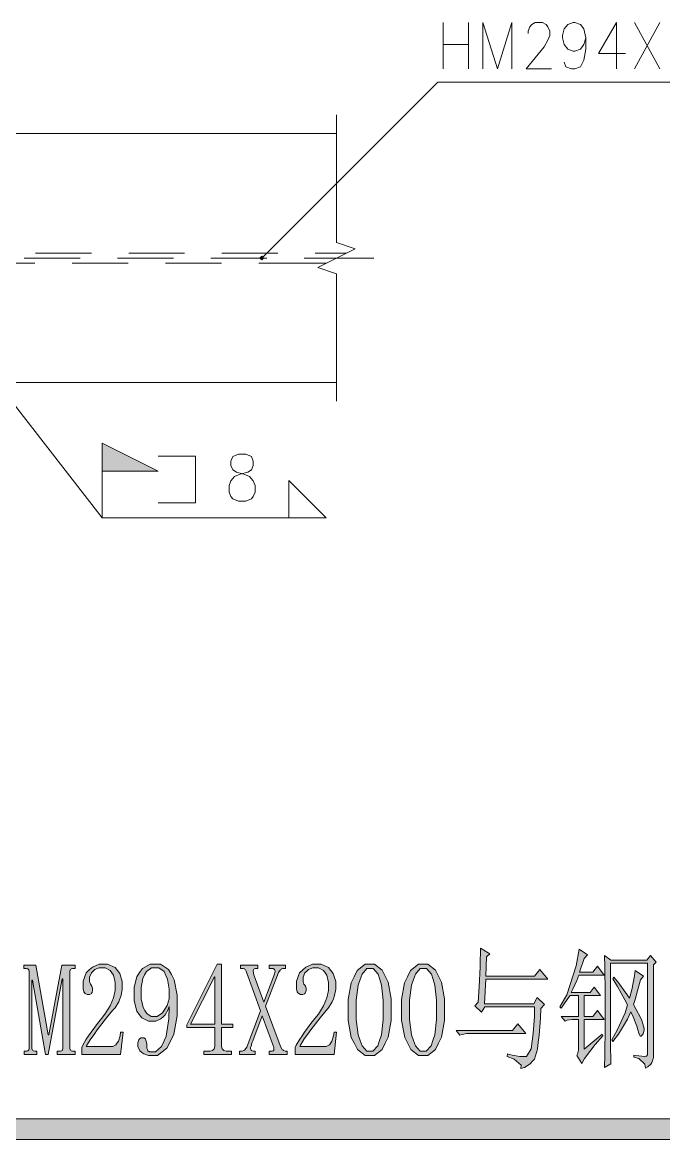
# Model space of a CAD drawing. Header units: millimetres. Extents: x 0 to 586, y 0 to 414.
# Drawn here: x 277.9 to 311.8, y 216.9 to 275.9 of the extents above; entities that cross this region are included whole.
import ezdxf

# ---------------------------------------------------------------- set-up
doc = ezdxf.new("R2010")
doc.units = ezdxf.units.MM

msp = doc.modelspace()

# ---------------------------------------------------------------- hatches: boundary and pattern name
h = msp.add_hatch(color=0)
h.dxf.hatch_style = 2
h.paths.add_polyline_path([(290.565417, 263.539111), (290.466639, 263.440333), (290.565417, 263.440333)])
h = msp.add_hatch(color=0)
h.dxf.hatch_style = 2
h.paths.add_polyline_path([(290.466639, 263.440333), (290.565417, 263.341556), (290.565417, 263.440333)])
h = msp.add_hatch(color=0)
h.dxf.hatch_style = 2
h.paths.add_polyline_path([(290.664194, 263.440333), (290.565417, 263.539111), (290.565417, 263.440333)])
h = msp.add_hatch(color=0)
h.dxf.hatch_style = 2
h.paths.add_polyline_path([(290.565417, 263.341556), (290.664194, 263.440333), (290.565417, 263.440333)])
h = msp.add_hatch(color=0)
h.dxf.hatch_style = 2
h.paths.add_polyline_path([(282.134028, 252.19025), (282.134028, 253.671917), (285.090306, 252.19025)])
h = msp.add_hatch(color=0)
h.dxf.hatch_style = 2
h.paths.add_polyline_path([(302.006, 224.144417), (302.051861, 224.984028), (302.10125, 226.003556), (302.104778, 226.183472), (302.111833, 226.359861), (302.115361, 226.772611), (302.115361, 227.008972), (302.623361, 226.705583), (302.446972, 226.539778), (302.401111, 225.52025), (304.979917, 225.52025), (305.265667, 225.880083), (305.685472, 225.357972), (302.401111, 225.357972), (302.337611, 224.063278), (304.937583, 224.063278), (305.113972, 224.391361), (305.509083, 224.035056), (305.311528, 223.812806), (305.286833, 223.304806), (305.223333, 222.415806), (305.177472, 222.038333), (305.135139, 221.660861), (304.972861, 221.149333), (304.859972, 221.018806), (304.743556, 220.888278), (304.440167, 220.704833), (304.253194, 220.648389), (304.263778, 220.828306), (303.900417, 221.145806), (303.526472, 221.283389), (303.547639, 221.420972), (303.791056, 221.350417), (304.207333, 221.283389), (304.383722, 221.283389), (304.560111, 221.283389), (304.792944, 221.689083), (304.849389, 222.094778), (304.902306, 222.500472), (304.969333, 223.400056), (304.979917, 223.897472), (302.358778, 223.897472), (302.182389, 223.622306), (301.829611, 223.953917)])
h = msp.add_hatch(color=0)
h.dxf.hatch_style = 2
h.paths.add_polyline_path([(307.601056, 221.664389), (308.550028, 222.465194), (308.592361, 222.380528), (308.186667, 221.914861), (307.622222, 221.181083), (307.470528, 220.920028), (307.205944, 221.332778), (307.248278, 221.403333), (307.294139, 221.611472), (307.294139, 221.749056), (307.294139, 223.237778), (307.11775, 223.237778), (306.973111, 223.237778), (306.708528, 223.195444), (306.588583, 223.153111), (306.391028, 223.400056), (307.294139, 223.400056), (307.294139, 224.50425), (306.853167, 224.50425), (306.743806, 224.338444), (306.510972, 224.006833), (306.391028, 223.841028), (306.324, 223.897472), (306.676778, 224.543056), (307.18125, 226.074111), (307.336472, 226.952528), (307.777444, 226.649139), (307.601056, 226.458639), (307.548139, 226.306944), (307.424667, 225.950639), (307.357639, 225.7425), (308.063194, 225.7425), (308.306611, 226.045889), (308.659389, 225.576694), (307.315306, 225.576694), (307.205944, 225.301528), (307.008389, 224.846444), (306.920194, 224.670056), (307.9115, 224.670056), (308.130222, 224.945222), (308.461833, 224.50425), (307.601056, 224.50425), (307.601056, 223.400056), (308.063194, 223.400056), (308.306611, 223.703444), (308.659389, 223.237778), (307.601056, 223.237778)])
h = msp.add_hatch(color=0)
h.dxf.hatch_style = 2
h.paths.add_polyline_path([(308.680556, 220.701306), (308.691139, 221.346889), (308.701722, 222.863833), (308.701722, 223.731667), (308.701722, 224.5995), (308.691139, 226.042361), (308.680556, 226.620917), (309.012167, 226.373972), (310.906583, 226.373972), (311.104139, 226.620917), (311.411056, 226.264611), (311.259361, 226.127028), (311.259361, 221.332778), (311.259361, 221.237528), (311.2135, 221.050556), (311.171167, 220.962361), (311.125306, 220.874167), (310.9595, 220.729528), (310.839556, 220.673083), (310.807806, 220.881222), (310.497361, 221.1705), (310.222194, 221.251639), (310.222194, 221.361), (310.486778, 221.318667), (310.80075, 221.286917), (310.850139, 221.293972), (310.899528, 221.301028), (310.948917, 221.375111), (310.948917, 221.445667), (310.948917, 226.208167), (308.991, 226.208167), (308.991, 221.801972), (308.991, 221.6785), (309.001583, 221.223417), (309.012167, 220.891806)])
h = msp.add_hatch(color=0)
h.dxf.hatch_style = 2
h.paths.add_polyline_path([(280.419528, 221.777278), (280.419528, 221.720833), (280.44775, 221.639694), (280.475972, 221.611472), (280.500667, 221.58325), (280.57475, 221.555028), (280.617083, 221.555028), (280.705278, 221.555028), (280.705278, 221.389222), (279.759833, 221.389222), (279.759833, 221.555028), (279.869194, 221.555028), (279.925639, 221.555028), (280.00325, 221.58325), (280.024417, 221.611472), (280.045583, 221.639694), (280.06675, 221.720833), (280.06675, 221.77375), (280.06675, 225.375611), (280.024417, 225.375611), (279.276528, 221.389222), (279.142472, 221.389222), (278.461611, 225.305056), (278.41575, 225.305056), (278.41575, 221.777278), (278.41575, 221.720833), (278.443972, 221.639694), (278.472194, 221.611472), (278.496889, 221.58325), (278.570972, 221.555028), (278.613306, 221.555028), (278.680333, 221.555028), (278.680333, 221.389222), (278.017111, 221.389222), (278.017111, 221.555028), (278.084139, 221.555028), (278.137056, 221.555028), (278.214667, 221.58325), (278.239361, 221.611472), (278.260528, 221.639694), (278.281694, 221.720833), (278.281694, 221.777278), (278.281694, 225.714278), (278.281694, 225.767194), (278.260528, 225.851861), (278.239361, 225.876556), (278.214667, 225.904778), (278.137056, 225.933), (278.084139, 225.933), (277.995944, 225.933), (277.995944, 226.102333), (278.634472, 226.102333), (279.276528, 222.422861), (279.318861, 222.422861), (280.00325, 226.102333), (280.705278, 226.102333), (280.705278, 225.933), (280.617083, 225.933), (280.57475, 225.933), (280.500667, 225.904778), (280.475972, 225.876556), (280.44775, 225.851861), (280.419528, 225.767194), (280.419528, 225.714278)])
h = msp.add_hatch(color=0)
h.dxf.hatch_style = 2
h.paths.add_polyline_path([(282.821944, 224.941694), (282.821944, 225.192167), (282.73375, 225.569639), (282.645556, 225.700167), (282.557361, 225.830694), (282.292778, 225.961222), (282.116389, 225.961222), (281.982333, 225.961222), (281.756556, 225.873028), (281.664833, 225.784833), (281.569583, 225.693111), (281.474333, 225.467333), (281.474333, 225.32975), (281.474333, 225.245083), (281.520194, 225.1075), (281.562528, 225.054583), (281.597806, 224.998139), (281.629556, 224.888778), (281.629556, 224.832333), (281.629556, 224.765306), (281.601333, 224.659472), (281.576639, 224.627722), (281.548417, 224.592444), (281.46375, 224.557167), (281.410833, 224.557167), (281.343806, 224.557167), (281.2415, 224.606556), (281.202694, 224.652417), (281.163889, 224.701806), (281.125083, 224.860556), (281.125083, 224.969917), (281.125083, 225.259194), (281.290889, 225.700167), (281.456694, 225.851861), (281.618972, 226.003556), (281.97175, 226.15525), (282.158722, 226.15525), (282.423306, 226.15525), (282.814889, 225.989444), (282.941889, 225.823639), (283.068889, 225.657833), (283.195889, 225.245083), (283.195889, 224.998139), (283.195889, 224.832333), (283.135917, 224.500722), (283.075944, 224.334917), (283.012444, 224.172639), (282.821944, 223.855139), (282.687889, 223.703444), (282.366861, 223.315389), (281.8765, 222.690972), (281.707167, 222.451083), (281.534306, 222.207667), (281.333222, 221.883111), (281.297944, 221.801972), (282.599694, 221.801972), (282.698472, 221.801972), (282.864278, 221.897222), (282.931306, 221.996), (282.994806, 222.09125), (283.083, 222.380528), (283.107694, 222.571028), (283.238222, 222.571028), (283.107694, 221.389222), (281.058056, 221.389222), (281.058056, 221.749056), (281.1145, 221.872528), (281.294417, 222.190028), (281.421417, 222.380528), (281.548417, 222.574556), (281.883556, 223.029639), (282.095222, 223.290694), (282.282194, 223.523528), (282.557361, 223.9645), (282.645556, 224.172639), (282.73375, 224.37725), (282.821944, 224.765306)])
h = msp.add_hatch(color=0)
h.paths.add_polyline_path([(284.801028, 223.153111), (284.582306, 223.153111), (284.226, 223.325972), (284.095472, 223.495306), (283.961417, 223.668167), (283.830889, 224.225556), (283.830889, 224.613611), (283.830889, 224.941694), (283.975528, 225.495556), (284.116639, 225.714278), (284.261278, 225.933), (284.666972, 226.15525), (284.931556, 226.15525), (285.21025, 226.15525), (285.640639, 225.880083), (285.792333, 225.604917), (285.947556, 225.32975), (286.102778, 224.528944), (286.102778, 224.006833), (286.102778, 223.428278), (285.919333, 222.468722), (285.739417, 222.09125), (285.555972, 221.713778), (285.055028, 221.332778), (284.734, 221.332778), (284.589361, 221.332778), (284.342417, 221.417444), (284.236583, 221.498583), (284.13075, 221.58325), (284.028444, 221.801972), (284.028444, 221.939556), (284.028444, 221.996), (284.056667, 222.105361), (284.081361, 222.161806), (284.109583, 222.214722), (284.204833, 222.271167), (284.268333, 222.271167), (284.335361, 222.271167), (284.423556, 222.207667), (284.444722, 222.147694), (284.465889, 222.084194), (284.490583, 221.939556), (284.490583, 221.858417), (284.490583, 221.801972), (284.501167, 221.713778), (284.51175, 221.6785), (284.522333, 221.643222), (284.5435, 221.593833), (284.554083, 221.579722), (284.568194, 221.565611), (284.603472, 221.547972), (284.631694, 221.540917), (284.659917, 221.533861), (284.719889, 221.526806), (284.755167, 221.526806), (284.952722, 221.526806), (285.27375, 221.801972), (285.397222, 222.077139), (285.517167, 222.352306), (285.661806, 223.276583), (285.682972, 223.922167), (285.630056, 223.756361), (285.46425, 223.481194), (285.351361, 223.371833), (285.242, 223.262472), (284.966833, 223.153111)])
h.paths.add_polyline_path([(284.204833, 224.638306), (284.204833, 224.334917), (284.300083, 223.876306), (284.391806, 223.717556), (284.487056, 223.558806), (284.723417, 223.400056), (284.868056, 223.400056), (285.033861, 223.400056), (285.319611, 223.590556), (285.439556, 223.784583), (285.563028, 223.978611), (285.682972, 224.334917), (285.682972, 224.500722), (285.682972, 224.832333), (285.594778, 225.3615), (285.506583, 225.562583), (285.418389, 225.763667), (285.132639, 225.961222), (284.935083, 225.961222), (284.744583, 225.961222), (284.469417, 225.777778), (284.381222, 225.590806), (284.293028, 225.403833), (284.204833, 224.927583)])
h = msp.add_hatch(color=0)
h.paths.add_polyline_path([(288.438167, 221.911333), (288.438167, 221.816083), (288.4805, 221.6785), (288.526361, 221.636167), (288.568694, 221.597361), (288.688639, 221.555028), (288.76625, 221.555028), (288.963806, 221.555028), (288.963806, 221.389222), (287.513889, 221.389222), (287.513889, 221.555028), (287.753778, 221.555028), (287.841972, 221.555028), (287.968972, 221.597361), (288.007778, 221.636167), (288.046583, 221.6785), (288.085389, 221.816083), (288.085389, 221.911333), (288.085389, 222.817972), (286.60725, 222.817972), (286.60725, 222.955556), (288.215917, 226.15525), (288.438167, 226.15525), (288.438167, 222.983778), (289.030833, 222.983778), (289.030833, 222.817972), (288.438167, 222.817972)])
h.paths.add_polyline_path([(288.064222, 225.484972), (286.804806, 222.983778), (288.085389, 222.983778), (288.085389, 225.484972)])
h = msp.add_hatch(color=0)
h.dxf.hatch_style = 2
h.paths.add_polyline_path([(290.770028, 223.943333), (291.539083, 221.858417), (291.574361, 221.777278), (291.644917, 221.657333), (291.683722, 221.625583), (291.722528, 221.590306), (291.803667, 221.555028), (291.849528, 221.555028), (291.916556, 221.555028), (291.916556, 221.389222), (290.967583, 221.389222), (290.967583, 221.555028), (291.055778, 221.555028), (291.112222, 221.555028), (291.175722, 221.576194), (291.189833, 221.597361), (291.200417, 221.618528), (291.211, 221.664389), (291.211, 221.692611), (291.211, 221.720833), (291.200417, 221.777278), (291.189833, 221.801972), (290.593639, 223.42475), (290.089167, 222.105361), (290.064472, 222.038333), (290.032722, 221.928972), (290.022139, 221.886639), (290.000972, 221.830194), (289.976278, 221.763167), (289.976278, 221.749056), (289.976278, 221.692611), (290.0045, 221.618528), (290.032722, 221.597361), (290.060944, 221.576194), (290.1315, 221.555028), (290.177361, 221.555028), (290.219694, 221.555028), (290.219694, 221.389222), (289.383611, 221.389222), (289.383611, 221.555028), (289.471806, 221.555028), (289.524722, 221.555028), (289.627028, 221.597361), (289.669361, 221.639694), (289.711694, 221.6785), (289.778722, 221.777278), (289.799889, 221.830194), (290.505444, 223.689333), (289.757556, 225.738972), (289.746972, 225.781306), (289.708167, 225.851861), (289.679944, 225.876556), (289.651722, 225.904778), (289.581167, 225.933), (289.538833, 225.933), (289.450639, 225.933), (289.450639, 226.102333), (290.35375, 226.102333), (290.35375, 225.933), (290.286722, 225.933), (290.219694, 225.933), (290.142083, 225.890667), (290.1315, 225.851861), (290.120917, 225.809528), (290.1315, 225.686056), (290.152667, 225.601389), (290.681833, 224.151472), (291.211, 225.548472), (291.24275, 225.643722), (291.267444, 225.788361), (291.256861, 225.83775), (291.24275, 225.883611), (291.168667, 225.933), (291.101639, 225.933), (290.967583, 225.933), (290.967583, 226.102333), (291.828361, 226.102333), (291.828361, 225.933), (291.694306, 225.933), (291.673139, 225.933), (291.616694, 225.904778), (291.584944, 225.876556), (291.553194, 225.851861), (291.486167, 225.767194), (291.450889, 225.714278)])
h = msp.add_hatch(color=0)
h.dxf.hatch_style = 2
h.paths.add_polyline_path([(294.10025, 224.941694), (294.10025, 225.192167), (294.012056, 225.569639), (293.923861, 225.700167), (293.835667, 225.830694), (293.571083, 225.961222), (293.394694, 225.961222), (293.260639, 225.961222), (293.034861, 225.873028), (292.943139, 225.784833), (292.847889, 225.693111), (292.756167, 225.467333), (292.756167, 225.32975), (292.756167, 225.245083), (292.7985, 225.1075), (292.844361, 225.054583), (292.876111, 224.998139), (292.907861, 224.888778), (292.907861, 224.832333), (292.907861, 224.765306), (292.879639, 224.659472), (292.854944, 224.627722), (292.826722, 224.592444), (292.745583, 224.557167), (292.689139, 224.557167), (292.622111, 224.557167), (292.519806, 224.606556), (292.481, 224.652417), (292.442194, 224.701806), (292.403389, 224.860556), (292.403389, 224.969917), (292.403389, 225.259194), (292.569194, 225.700167), (292.735, 225.851861), (292.900806, 226.003556), (293.253583, 226.15525), (293.440556, 226.15525), (293.705139, 226.15525), (294.093194, 225.989444), (294.220194, 225.823639), (294.347194, 225.657833), (294.474194, 225.245083), (294.474194, 224.998139), (294.474194, 224.832333), (294.414222, 224.500722), (294.35425, 224.334917), (294.29075, 224.172639), (294.10025, 223.855139), (293.966194, 223.703444), (293.648694, 223.315389), (293.158333, 222.690972), (292.985472, 222.451083), (292.816139, 222.207667), (292.611528, 221.883111), (292.57625, 221.801972), (293.878, 221.801972), (293.976778, 221.801972), (294.142583, 221.897222), (294.209611, 221.996), (294.276639, 222.09125), (294.364833, 222.380528), (294.386, 222.571028), (294.516528, 222.571028), (294.386, 221.389222), (292.336361, 221.389222), (292.336361, 221.749056), (292.392806, 221.872528), (292.572722, 222.190028), (292.699722, 222.380528), (292.826722, 222.574556), (293.161861, 223.029639), (293.373528, 223.290694), (293.5605, 223.523528), (293.835667, 223.9645), (293.923861, 224.172639), (294.012056, 224.37725), (294.10025, 224.765306)])
h = msp.add_hatch(color=0)
h.paths.add_polyline_path([(296.276889, 221.332778), (296.037, 221.332778), (295.627778, 221.650278), (295.461972, 221.967778), (295.299694, 222.285278), (295.133889, 223.177806), (295.133889, 223.756361), (295.133889, 224.296111), (295.292639, 225.163944), (295.451389, 225.492028), (295.610139, 225.823639), (296.022889, 226.15525), (296.276889, 226.15525), (296.520306, 226.15525), (296.922472, 225.83775), (297.081222, 225.52025), (297.239972, 225.20275), (297.40225, 224.324333), (297.40225, 223.756361), (297.40225, 223.191917), (297.239972, 222.306444), (297.081222, 221.981889), (296.922472, 221.657333), (296.520306, 221.332778)])
h.paths.add_polyline_path([(296.276889, 225.933), (296.125194, 225.933), (295.864139, 225.636667), (295.761833, 225.340333), (295.656, 225.044), (295.550167, 224.253778), (295.550167, 223.756361), (295.550167, 223.23425), (295.656, 222.422861), (295.761833, 222.133583), (295.864139, 221.844306), (296.125194, 221.555028), (296.276889, 221.555028), (296.442694, 221.555028), (296.700222, 221.844306), (296.795472, 222.133583), (296.890722, 222.422861), (296.982444, 223.23425), (296.982444, 223.756361), (296.982444, 224.253778), (296.89425, 225.044), (296.806056, 225.340333), (296.717861, 225.636667), (296.453278, 225.933)])
h = msp.add_hatch(color=0)
h.paths.add_polyline_path([(299.099111, 221.332778), (298.855694, 221.332778), (298.446472, 221.650278), (298.284194, 221.967778), (298.118389, 222.285278), (297.952583, 223.177806), (297.952583, 223.756361), (297.952583, 224.296111), (298.111333, 225.163944), (298.273611, 225.492028), (298.432361, 225.823639), (298.845111, 226.15525), (299.099111, 226.15525), (299.339, 226.15525), (299.741167, 225.83775), (299.899917, 225.52025), (300.062194, 225.20275), (300.220944, 224.324333), (300.220944, 223.756361), (300.220944, 223.191917), (300.062194, 222.306444), (299.899917, 221.981889), (299.741167, 221.657333), (299.339, 221.332778)])
h.paths.add_polyline_path([(299.099111, 225.933), (298.943889, 225.933), (298.682833, 225.636667), (298.580528, 225.340333), (298.474694, 225.044), (298.372389, 224.253778), (298.372389, 223.756361), (298.372389, 223.23425), (298.474694, 222.422861), (298.580528, 222.133583), (298.682833, 221.844306), (298.943889, 221.555028), (299.099111, 221.555028), (299.261389, 221.555028), (299.522444, 221.844306), (299.614167, 222.133583), (299.709417, 222.422861), (299.801139, 223.23425), (299.801139, 223.756361), (299.801139, 224.253778), (299.712944, 225.044), (299.62475, 225.340333), (299.536556, 225.636667), (299.271972, 225.933)])
h = msp.add_hatch(color=0)
h.dxf.hatch_style = 2
h.paths.add_polyline_path([(309.167389, 225.463806), (309.375528, 225.216861), (309.791806, 224.666528), (310.003472, 224.363139), (310.123417, 224.804111), (310.268056, 225.534361), (310.289222, 225.823639), (310.730194, 225.52025), (310.574972, 225.326222), (310.476194, 224.941694), (310.289222, 224.296111), (310.201028, 224.031528), (310.35625, 223.770472), (310.574972, 223.343611), (310.642, 223.177806), (310.709028, 223.015528), (310.769, 222.765056), (310.761944, 222.683917), (310.758417, 222.59925), (310.719611, 222.475778), (310.684333, 222.436972), (310.652583, 222.394639), (310.61025, 222.352306), (310.596139, 222.352306), (310.564389, 222.352306), (310.486778, 222.518111), (310.444444, 222.683917), (310.377417, 222.888528), (310.190444, 223.371833), (310.0705, 223.647), (309.894111, 223.248361), (309.417861, 222.461667), (309.121528, 222.077139), (309.0545, 222.161806), (309.34025, 222.669806), (309.760056, 223.594083), (309.894111, 224.006833), (309.749472, 224.282), (309.364944, 224.969917), (309.121528, 225.382667)])
h = msp.add_hatch(color=0)
h.dxf.hatch_style = 2
h.paths.add_polyline_path([(300.838306, 222.655694), (303.812222, 222.655694), (304.097972, 223.015528), (304.517778, 222.493417), (301.543861, 222.493417), (301.409806, 222.493417), (301.159333, 222.451083), (301.035861, 222.40875)])
h = msp.add_hatch(color=0)
h.dxf.hatch_style = 2
h.paths.add_polyline_path([(260.625167, 216.891306), (260.625167, 217.9955), (342.275583, 217.9955), (342.275583, 216.891306)])

# ---------------------------------------------------------------- linework, layer by layer
at = {"color": 0, "lineweight": 0}
for points in [[(300.157444, 273.427472), (300.157444, 275.889861)], [(301.490944, 275.889861), (301.490944, 273.427472)], [(302.252944, 273.427472), (302.252944, 275.889861), (303.014944, 273.427472), (303.780472, 275.889861), (303.780472, 273.427472)], [(304.637722, 275.30425), (304.637722, 275.420667), (304.732972, 275.657028), (304.828222, 275.773444), (305.018722, 275.889861), (305.399722, 275.889861), (305.590222, 275.773444), (305.685472, 275.657028), (305.780722, 275.420667), (305.780722, 275.187833), (305.685472, 274.951472), (305.494972, 274.598694), (304.542472, 273.427472), (305.875972, 273.427472)], [(307.685722, 275.067889), (307.590472, 274.718639), (307.399972, 274.482278), (307.114222, 274.365861), (307.018972, 274.365861), (306.733222, 274.482278), (306.542722, 274.718639), (306.447472, 275.067889), (306.447472, 275.187833), (306.542722, 275.540611), (306.733222, 275.773444), (307.018972, 275.889861), (307.114222, 275.889861), (307.399972, 275.773444), (307.590472, 275.540611), (307.685722, 275.067889), (307.685722, 274.482278), (307.590472, 273.896667), (307.399972, 273.543889), (307.114222, 273.427472), (306.923722, 273.427472), (306.637972, 273.543889), (306.542722, 273.78025)], [(309.304972, 275.889861), (308.352472, 274.249444), (309.781222, 274.249444)], [(309.304972, 275.889861), (309.304972, 273.427472)], [(310.261, 273.427472), (311.5945, 275.889861)], [(310.261, 275.889861), (311.5945, 273.427472)], [(300.157444, 274.718639), (301.490944, 274.718639)], [(290.565417, 263.440333), (299.861111, 272.736028)], [(299.861111, 272.736028), (317.609361, 272.736028)], [(294.509472, 264.262306), (294.509472, 271.000361)], [(294.509472, 270.012583), (264.971389, 270.012583)], [(293.525222, 262.946444), (295.49725, 263.934222)], [(295.49725, 263.934222), (294.509472, 264.262306)], [(271.677694, 263.179278), (282.134028, 249.727861)], [(278.5745, 263.179278), (275.618222, 263.179278)], [(278.017111, 263.440333), (280.973389, 263.440333)], [(281.566056, 263.704917), (278.60625, 263.704917)], [(283.502806, 263.179278), (280.546528, 263.179278)], [(282.945417, 263.440333), (285.901694, 263.440333)], [(286.494361, 263.704917), (283.538083, 263.704917)], [(288.434639, 263.179278), (285.474833, 263.179278)], [(287.873722, 263.440333), (290.833528, 263.440333)], [(291.422667, 263.704917), (288.466389, 263.704917)], [(293.983833, 263.179278), (290.406667, 263.179278)], [(290.614806, 263.440333), (290.632444, 263.440333)], [(292.805556, 263.440333), (296.4815, 263.440333)], [(295.035111, 263.704917), (293.394694, 263.704917)], [(294.509472, 262.618361), (293.525222, 262.946444)], [(294.509472, 255.883833), (294.509472, 262.618361)], [(294.509472, 256.868083), (264.971389, 256.868083)], [(285.090306, 252.980472), (287.062333, 252.980472)], [(287.062333, 250.514556), (287.062333, 252.980472)], [(282.134028, 249.727861), (282.134028, 252.19025)], [(291.990639, 249.727861), (291.990639, 251.699889)], [(291.990639, 251.699889), (293.962667, 249.727861)], [(285.090306, 250.514556), (287.062333, 250.514556)], [(282.134028, 249.727861), (293.962667, 249.727861)]]:
    msp.add_lwpolyline(points, dxfattribs=at)
for points in [[(290.565417, 263.539111), (290.466639, 263.440333), (290.565417, 263.440333)], [(290.466639, 263.440333), (290.565417, 263.341556), (290.565417, 263.440333)], [(290.664194, 263.440333), (290.565417, 263.539111), (290.565417, 263.440333)], [(290.565417, 263.341556), (290.664194, 263.440333), (290.565417, 263.440333)], [(282.134028, 252.19025), (282.134028, 253.671917), (285.090306, 252.19025)], [(289.330694, 253.07925), (289.034361, 252.962833), (288.935583, 252.726472), (288.935583, 252.493639), (289.034361, 252.257278), (289.231917, 252.140861), (289.627028, 252.024444), (289.923361, 251.9045), (290.117389, 251.671667), (290.216167, 251.435306), (290.216167, 251.082528), (290.117389, 250.849694), (290.022139, 250.733278), (289.725806, 250.613333), (289.330694, 250.613333), (289.034361, 250.733278), (288.935583, 250.849694), (288.836806, 251.082528), (288.836806, 251.435306), (288.935583, 251.671667), (289.133139, 251.9045), (289.429472, 252.024444), (289.824583, 252.140861), (290.022139, 252.257278), (290.117389, 252.493639), (290.117389, 252.726472), (290.022139, 252.962833), (289.725806, 253.07925)], [(302.006, 224.144417), (302.051861, 224.984028), (302.10125, 226.003556), (302.104778, 226.183472), (302.111833, 226.359861), (302.115361, 226.772611), (302.115361, 227.008972), (302.623361, 226.705583), (302.446972, 226.539778), (302.401111, 225.52025), (304.979917, 225.52025), (305.265667, 225.880083), (305.685472, 225.357972), (302.401111, 225.357972), (302.337611, 224.063278), (304.937583, 224.063278), (305.113972, 224.391361), (305.509083, 224.035056), (305.311528, 223.812806), (305.286833, 223.304806), (305.223333, 222.415806), (305.177472, 222.038333), (305.135139, 221.660861), (304.972861, 221.149333), (304.859972, 221.018806), (304.743556, 220.888278), (304.440167, 220.704833), (304.253194, 220.648389), (304.263778, 220.828306), (303.900417, 221.145806), (303.526472, 221.283389), (303.547639, 221.420972), (303.791056, 221.350417), (304.207333, 221.283389), (304.383722, 221.283389), (304.560111, 221.283389), (304.792944, 221.689083), (304.849389, 222.094778), (304.902306, 222.500472), (304.969333, 223.400056), (304.979917, 223.897472), (302.358778, 223.897472), (302.182389, 223.622306), (301.829611, 223.953917)], [(307.601056, 221.664389), (308.550028, 222.465194), (308.592361, 222.380528), (308.186667, 221.914861), (307.622222, 221.181083), (307.470528, 220.920028), (307.205944, 221.332778), (307.248278, 221.403333), (307.294139, 221.611472), (307.294139, 221.749056), (307.294139, 223.237778), (307.11775, 223.237778), (306.973111, 223.237778), (306.708528, 223.195444), (306.588583, 223.153111), (306.391028, 223.400056), (307.294139, 223.400056), (307.294139, 224.50425), (306.853167, 224.50425), (306.743806, 224.338444), (306.510972, 224.006833), (306.391028, 223.841028), (306.324, 223.897472), (306.676778, 224.543056), (307.18125, 226.074111), (307.336472, 226.952528), (307.777444, 226.649139), (307.601056, 226.458639), (307.548139, 226.306944), (307.424667, 225.950639), (307.357639, 225.7425), (308.063194, 225.7425), (308.306611, 226.045889), (308.659389, 225.576694), (307.315306, 225.576694), (307.205944, 225.301528), (307.008389, 224.846444), (306.920194, 224.670056), (307.9115, 224.670056), (308.130222, 224.945222), (308.461833, 224.50425), (307.601056, 224.50425), (307.601056, 223.400056), (308.063194, 223.400056), (308.306611, 223.703444), (308.659389, 223.237778), (307.601056, 223.237778)], [(308.680556, 220.701306), (308.691139, 221.346889), (308.701722, 222.863833), (308.701722, 223.731667), (308.701722, 224.5995), (308.691139, 226.042361), (308.680556, 226.620917), (309.012167, 226.373972), (310.906583, 226.373972), (311.104139, 226.620917), (311.411056, 226.264611), (311.259361, 226.127028), (311.259361, 221.332778), (311.259361, 221.237528), (311.2135, 221.050556), (311.171167, 220.962361), (311.125306, 220.874167), (310.9595, 220.729528), (310.839556, 220.673083), (310.807806, 220.881222), (310.497361, 221.1705), (310.222194, 221.251639), (310.222194, 221.361), (310.486778, 221.318667), (310.80075, 221.286917), (310.850139, 221.293972), (310.899528, 221.301028), (310.948917, 221.375111), (310.948917, 221.445667), (310.948917, 226.208167), (308.991, 226.208167), (308.991, 221.801972), (308.991, 221.6785), (309.001583, 221.223417), (309.012167, 220.891806)], [(280.419528, 221.777278), (280.419528, 221.720833), (280.44775, 221.639694), (280.475972, 221.611472), (280.500667, 221.58325), (280.57475, 221.555028), (280.617083, 221.555028), (280.705278, 221.555028), (280.705278, 221.389222), (279.759833, 221.389222), (279.759833, 221.555028), (279.869194, 221.555028), (279.925639, 221.555028), (280.00325, 221.58325), (280.024417, 221.611472), (280.045583, 221.639694), (280.06675, 221.720833), (280.06675, 221.77375), (280.06675, 225.375611), (280.024417, 225.375611), (279.276528, 221.389222), (279.142472, 221.389222), (278.461611, 225.305056), (278.41575, 225.305056), (278.41575, 221.777278), (278.41575, 221.720833), (278.443972, 221.639694), (278.472194, 221.611472), (278.496889, 221.58325), (278.570972, 221.555028), (278.613306, 221.555028), (278.680333, 221.555028), (278.680333, 221.389222), (278.017111, 221.389222), (278.017111, 221.555028), (278.084139, 221.555028), (278.137056, 221.555028), (278.214667, 221.58325), (278.239361, 221.611472), (278.260528, 221.639694), (278.281694, 221.720833), (278.281694, 221.777278), (278.281694, 225.714278), (278.281694, 225.767194), (278.260528, 225.851861), (278.239361, 225.876556), (278.214667, 225.904778), (278.137056, 225.933), (278.084139, 225.933), (277.995944, 225.933), (277.995944, 226.102333), (278.634472, 226.102333), (279.276528, 222.422861), (279.318861, 222.422861), (280.00325, 226.102333), (280.705278, 226.102333), (280.705278, 225.933), (280.617083, 225.933), (280.57475, 225.933), (280.500667, 225.904778), (280.475972, 225.876556), (280.44775, 225.851861), (280.419528, 225.767194), (280.419528, 225.714278)], [(282.821944, 224.941694), (282.821944, 225.192167), (282.73375, 225.569639), (282.645556, 225.700167), (282.557361, 225.830694), (282.292778, 225.961222), (282.116389, 225.961222), (281.982333, 225.961222), (281.756556, 225.873028), (281.664833, 225.784833), (281.569583, 225.693111), (281.474333, 225.467333), (281.474333, 225.32975), (281.474333, 225.245083), (281.520194, 225.1075), (281.562528, 225.054583), (281.597806, 224.998139), (281.629556, 224.888778), (281.629556, 224.832333), (281.629556, 224.765306), (281.601333, 224.659472), (281.576639, 224.627722), (281.548417, 224.592444), (281.46375, 224.557167), (281.410833, 224.557167), (281.343806, 224.557167), (281.2415, 224.606556), (281.202694, 224.652417), (281.163889, 224.701806), (281.125083, 224.860556), (281.125083, 224.969917), (281.125083, 225.259194), (281.290889, 225.700167), (281.456694, 225.851861), (281.618972, 226.003556), (281.97175, 226.15525), (282.158722, 226.15525), (282.423306, 226.15525), (282.814889, 225.989444), (282.941889, 225.823639), (283.068889, 225.657833), (283.195889, 225.245083), (283.195889, 224.998139), (283.195889, 224.832333), (283.135917, 224.500722), (283.075944, 224.334917), (283.012444, 224.172639), (282.821944, 223.855139), (282.687889, 223.703444), (282.366861, 223.315389), (281.8765, 222.690972), (281.707167, 222.451083), (281.534306, 222.207667), (281.333222, 221.883111), (281.297944, 221.801972), (282.599694, 221.801972), (282.698472, 221.801972), (282.864278, 221.897222), (282.931306, 221.996), (282.994806, 222.09125), (283.083, 222.380528), (283.107694, 222.571028), (283.238222, 222.571028), (283.107694, 221.389222), (281.058056, 221.389222), (281.058056, 221.749056), (281.1145, 221.872528), (281.294417, 222.190028), (281.421417, 222.380528), (281.548417, 222.574556), (281.883556, 223.029639), (282.095222, 223.290694), (282.282194, 223.523528), (282.557361, 223.9645), (282.645556, 224.172639), (282.73375, 224.37725), (282.821944, 224.765306)], [(284.801028, 223.153111), (284.582306, 223.153111), (284.226, 223.325972), (284.095472, 223.495306), (283.961417, 223.668167), (283.830889, 224.225556), (283.830889, 224.613611), (283.830889, 224.941694), (283.975528, 225.495556), (284.116639, 225.714278), (284.261278, 225.933), (284.666972, 226.15525), (284.931556, 226.15525), (285.21025, 226.15525), (285.640639, 225.880083), (285.792333, 225.604917), (285.947556, 225.32975), (286.102778, 224.528944), (286.102778, 224.006833), (286.102778, 223.428278), (285.919333, 222.468722), (285.739417, 222.09125), (285.555972, 221.713778), (285.055028, 221.332778), (284.734, 221.332778), (284.589361, 221.332778), (284.342417, 221.417444), (284.236583, 221.498583), (284.13075, 221.58325), (284.028444, 221.801972), (284.028444, 221.939556), (284.028444, 221.996), (284.056667, 222.105361), (284.081361, 222.161806), (284.109583, 222.214722), (284.204833, 222.271167), (284.268333, 222.271167), (284.335361, 222.271167), (284.423556, 222.207667), (284.444722, 222.147694), (284.465889, 222.084194), (284.490583, 221.939556), (284.490583, 221.858417), (284.490583, 221.801972), (284.501167, 221.713778), (284.51175, 221.6785), (284.522333, 221.643222), (284.5435, 221.593833), (284.554083, 221.579722), (284.568194, 221.565611), (284.603472, 221.547972), (284.631694, 221.540917), (284.659917, 221.533861), (284.719889, 221.526806), (284.755167, 221.526806), (284.952722, 221.526806), (285.27375, 221.801972), (285.397222, 222.077139), (285.517167, 222.352306), (285.661806, 223.276583), (285.682972, 223.922167), (285.630056, 223.756361), (285.46425, 223.481194), (285.351361, 223.371833), (285.242, 223.262472), (284.966833, 223.153111)], [(288.438167, 221.911333), (288.438167, 221.816083), (288.4805, 221.6785), (288.526361, 221.636167), (288.568694, 221.597361), (288.688639, 221.555028), (288.76625, 221.555028), (288.963806, 221.555028), (288.963806, 221.389222), (287.513889, 221.389222), (287.513889, 221.555028), (287.753778, 221.555028), (287.841972, 221.555028), (287.968972, 221.597361), (288.007778, 221.636167), (288.046583, 221.6785), (288.085389, 221.816083), (288.085389, 221.911333), (288.085389, 222.817972), (286.60725, 222.817972), (286.60725, 222.955556), (288.215917, 226.15525), (288.438167, 226.15525), (288.438167, 222.983778), (289.030833, 222.983778), (289.030833, 222.817972), (288.438167, 222.817972)], [(290.770028, 223.943333), (291.539083, 221.858417), (291.574361, 221.777278), (291.644917, 221.657333), (291.683722, 221.625583), (291.722528, 221.590306), (291.803667, 221.555028), (291.849528, 221.555028), (291.916556, 221.555028), (291.916556, 221.389222), (290.967583, 221.389222), (290.967583, 221.555028), (291.055778, 221.555028), (291.112222, 221.555028), (291.175722, 221.576194), (291.189833, 221.597361), (291.200417, 221.618528), (291.211, 221.664389), (291.211, 221.692611), (291.211, 221.720833), (291.200417, 221.777278), (291.189833, 221.801972), (290.593639, 223.42475), (290.089167, 222.105361), (290.064472, 222.038333), (290.032722, 221.928972), (290.022139, 221.886639), (290.000972, 221.830194), (289.976278, 221.763167), (289.976278, 221.749056), (289.976278, 221.692611), (290.0045, 221.618528), (290.032722, 221.597361), (290.060944, 221.576194), (290.1315, 221.555028), (290.177361, 221.555028), (290.219694, 221.555028), (290.219694, 221.389222), (289.383611, 221.389222), (289.383611, 221.555028), (289.471806, 221.555028), (289.524722, 221.555028), (289.627028, 221.597361), (289.669361, 221.639694), (289.711694, 221.6785), (289.778722, 221.777278), (289.799889, 221.830194), (290.505444, 223.689333), (289.757556, 225.738972), (289.746972, 225.781306), (289.708167, 225.851861), (289.679944, 225.876556), (289.651722, 225.904778), (289.581167, 225.933), (289.538833, 225.933), (289.450639, 225.933), (289.450639, 226.102333), (290.35375, 226.102333), (290.35375, 225.933), (290.286722, 225.933), (290.219694, 225.933), (290.142083, 225.890667), (290.1315, 225.851861), (290.120917, 225.809528), (290.1315, 225.686056), (290.152667, 225.601389), (290.681833, 224.151472), (291.211, 225.548472), (291.24275, 225.643722), (291.267444, 225.788361), (291.256861, 225.83775), (291.24275, 225.883611), (291.168667, 225.933), (291.101639, 225.933), (290.967583, 225.933), (290.967583, 226.102333), (291.828361, 226.102333), (291.828361, 225.933), (291.694306, 225.933), (291.673139, 225.933), (291.616694, 225.904778), (291.584944, 225.876556), (291.553194, 225.851861), (291.486167, 225.767194), (291.450889, 225.714278)], [(294.10025, 224.941694), (294.10025, 225.192167), (294.012056, 225.569639), (293.923861, 225.700167), (293.835667, 225.830694), (293.571083, 225.961222), (293.394694, 225.961222), (293.260639, 225.961222), (293.034861, 225.873028), (292.943139, 225.784833), (292.847889, 225.693111), (292.756167, 225.467333), (292.756167, 225.32975), (292.756167, 225.245083), (292.7985, 225.1075), (292.844361, 225.054583), (292.876111, 224.998139), (292.907861, 224.888778), (292.907861, 224.832333), (292.907861, 224.765306), (292.879639, 224.659472), (292.854944, 224.627722), (292.826722, 224.592444), (292.745583, 224.557167), (292.689139, 224.557167), (292.622111, 224.557167), (292.519806, 224.606556), (292.481, 224.652417), (292.442194, 224.701806), (292.403389, 224.860556), (292.403389, 224.969917), (292.403389, 225.259194), (292.569194, 225.700167), (292.735, 225.851861), (292.900806, 226.003556), (293.253583, 226.15525), (293.440556, 226.15525), (293.705139, 226.15525), (294.093194, 225.989444), (294.220194, 225.823639), (294.347194, 225.657833), (294.474194, 225.245083), (294.474194, 224.998139), (294.474194, 224.832333), (294.414222, 224.500722), (294.35425, 224.334917), (294.29075, 224.172639), (294.10025, 223.855139), (293.966194, 223.703444), (293.648694, 223.315389), (293.158333, 222.690972), (292.985472, 222.451083), (292.816139, 222.207667), (292.611528, 221.883111), (292.57625, 221.801972), (293.878, 221.801972), (293.976778, 221.801972), (294.142583, 221.897222), (294.209611, 221.996), (294.276639, 222.09125), (294.364833, 222.380528), (294.386, 222.571028), (294.516528, 222.571028), (294.386, 221.389222), (292.336361, 221.389222), (292.336361, 221.749056), (292.392806, 221.872528), (292.572722, 222.190028), (292.699722, 222.380528), (292.826722, 222.574556), (293.161861, 223.029639), (293.373528, 223.290694), (293.5605, 223.523528), (293.835667, 223.9645), (293.923861, 224.172639), (294.012056, 224.37725), (294.10025, 224.765306)], [(296.276889, 221.332778), (296.037, 221.332778), (295.627778, 221.650278), (295.461972, 221.967778), (295.299694, 222.285278), (295.133889, 223.177806), (295.133889, 223.756361), (295.133889, 224.296111), (295.292639, 225.163944), (295.451389, 225.492028), (295.610139, 225.823639), (296.022889, 226.15525), (296.276889, 226.15525), (296.520306, 226.15525), (296.922472, 225.83775), (297.081222, 225.52025), (297.239972, 225.20275), (297.40225, 224.324333), (297.40225, 223.756361), (297.40225, 223.191917), (297.239972, 222.306444), (297.081222, 221.981889), (296.922472, 221.657333), (296.520306, 221.332778)], [(299.099111, 221.332778), (298.855694, 221.332778), (298.446472, 221.650278), (298.284194, 221.967778), (298.118389, 222.285278), (297.952583, 223.177806), (297.952583, 223.756361), (297.952583, 224.296111), (298.111333, 225.163944), (298.273611, 225.492028), (298.432361, 225.823639), (298.845111, 226.15525), (299.099111, 226.15525), (299.339, 226.15525), (299.741167, 225.83775), (299.899917, 225.52025), (300.062194, 225.20275), (300.220944, 224.324333), (300.220944, 223.756361), (300.220944, 223.191917), (300.062194, 222.306444), (299.899917, 221.981889), (299.741167, 221.657333), (299.339, 221.332778)], [(284.204833, 224.638306), (284.204833, 224.334917), (284.300083, 223.876306), (284.391806, 223.717556), (284.487056, 223.558806), (284.723417, 223.400056), (284.868056, 223.400056), (285.033861, 223.400056), (285.319611, 223.590556), (285.439556, 223.784583), (285.563028, 223.978611), (285.682972, 224.334917), (285.682972, 224.500722), (285.682972, 224.832333), (285.594778, 225.3615), (285.506583, 225.562583), (285.418389, 225.763667), (285.132639, 225.961222), (284.935083, 225.961222), (284.744583, 225.961222), (284.469417, 225.777778), (284.381222, 225.590806), (284.293028, 225.403833), (284.204833, 224.927583)], [(288.064222, 225.484972), (286.804806, 222.983778), (288.085389, 222.983778), (288.085389, 225.484972)], [(296.276889, 225.933), (296.125194, 225.933), (295.864139, 225.636667), (295.761833, 225.340333), (295.656, 225.044), (295.550167, 224.253778), (295.550167, 223.756361), (295.550167, 223.23425), (295.656, 222.422861), (295.761833, 222.133583), (295.864139, 221.844306), (296.125194, 221.555028), (296.276889, 221.555028), (296.442694, 221.555028), (296.700222, 221.844306), (296.795472, 222.133583), (296.890722, 222.422861), (296.982444, 223.23425), (296.982444, 223.756361), (296.982444, 224.253778), (296.89425, 225.044), (296.806056, 225.340333), (296.717861, 225.636667), (296.453278, 225.933)], [(299.099111, 225.933), (298.943889, 225.933), (298.682833, 225.636667), (298.580528, 225.340333), (298.474694, 225.044), (298.372389, 224.253778), (298.372389, 223.756361), (298.372389, 223.23425), (298.474694, 222.422861), (298.580528, 222.133583), (298.682833, 221.844306), (298.943889, 221.555028), (299.099111, 221.555028), (299.261389, 221.555028), (299.522444, 221.844306), (299.614167, 222.133583), (299.709417, 222.422861), (299.801139, 223.23425), (299.801139, 223.756361), (299.801139, 224.253778), (299.712944, 225.044), (299.62475, 225.340333), (299.536556, 225.636667), (299.271972, 225.933)], [(309.167389, 225.463806), (309.375528, 225.216861), (309.791806, 224.666528), (310.003472, 224.363139), (310.123417, 224.804111), (310.268056, 225.534361), (310.289222, 225.823639), (310.730194, 225.52025), (310.574972, 225.326222), (310.476194, 224.941694), (310.289222, 224.296111), (310.201028, 224.031528), (310.35625, 223.770472), (310.574972, 223.343611), (310.642, 223.177806), (310.709028, 223.015528), (310.769, 222.765056), (310.761944, 222.683917), (310.758417, 222.59925), (310.719611, 222.475778), (310.684333, 222.436972), (310.652583, 222.394639), (310.61025, 222.352306), (310.596139, 222.352306), (310.564389, 222.352306), (310.486778, 222.518111), (310.444444, 222.683917), (310.377417, 222.888528), (310.190444, 223.371833), (310.0705, 223.647), (309.894111, 223.248361), (309.417861, 222.461667), (309.121528, 222.077139), (309.0545, 222.161806), (309.34025, 222.669806), (309.760056, 223.594083), (309.894111, 224.006833), (309.749472, 224.282), (309.364944, 224.969917), (309.121528, 225.382667)], [(300.838306, 222.655694), (303.812222, 222.655694), (304.097972, 223.015528), (304.517778, 222.493417), (301.543861, 222.493417), (301.409806, 222.493417), (301.159333, 222.451083), (301.035861, 222.40875)], [(260.625167, 216.891306), (260.625167, 217.9955), (342.275583, 217.9955), (342.275583, 216.891306)]]:
    msp.add_lwpolyline(points, close=True, dxfattribs=at)

doc.saveas('drawing.dxf')
